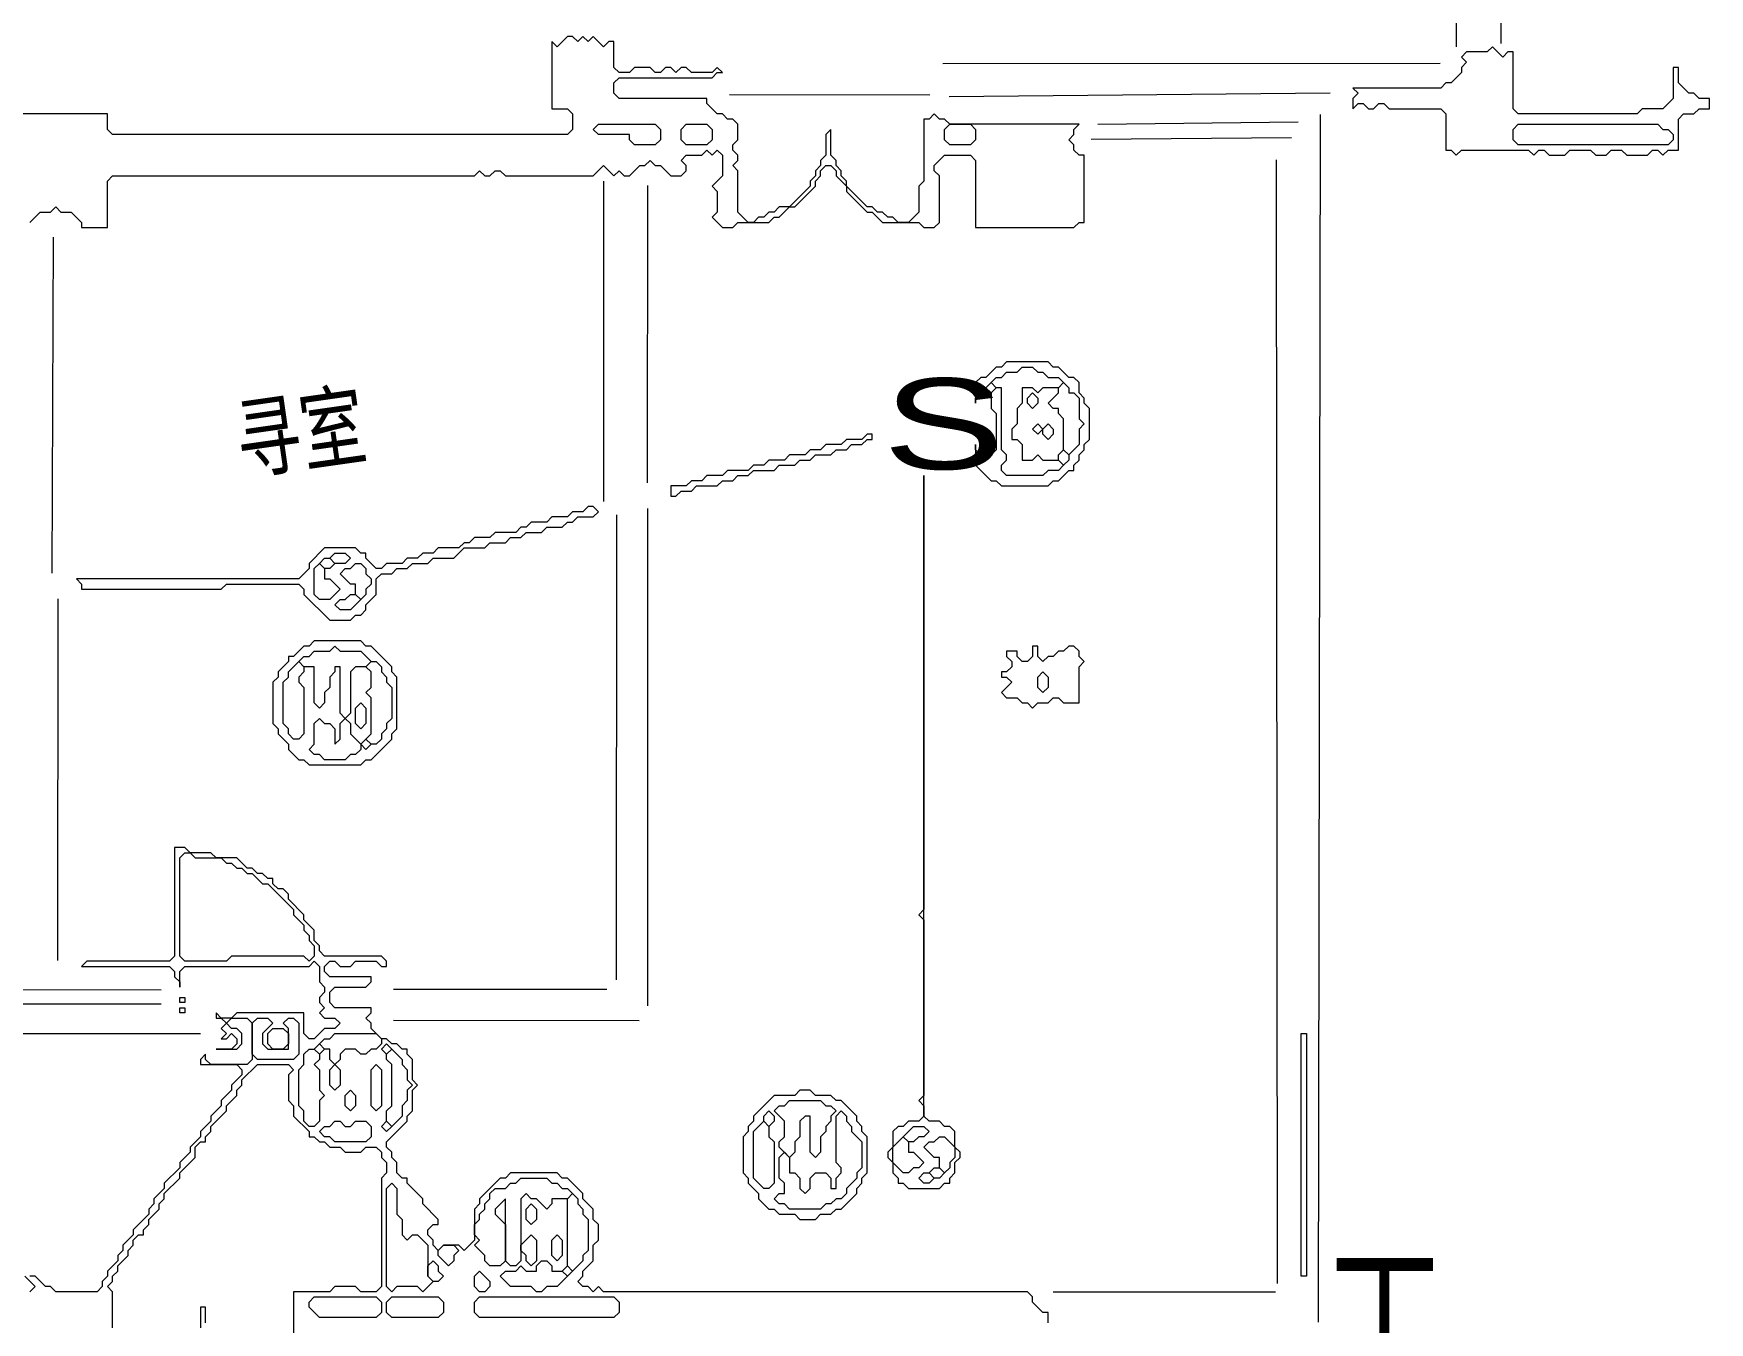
# Model space of a CAD drawing. Extents: x 12 to 2459, y 13 to 1740.
# Drawn here: x 1659.7 to 1984, y 1095.1 to 1344.6 of the extents above; entities that cross this region are included whole.
import ezdxf

# ---------------------------------------------------------------- set-up
doc = ezdxf.new("R2010")
doc.units = 0
for name, color, linetype, lineweight in [('OCR_TEXT', 6, 'Continuous', 0), ('TRACE_CURVE', 6, 'Continuous', 0), ('TRACE_STRAIGHT', 5, 'Continuous', 0), ('TRACE_TEXT_SYMBOL', 6, 'Continuous', 0)]:
    doc.layers.add(name, color=color, linetype=linetype, lineweight=lineweight)
doc.styles.add('wqy-unicode', font='wqy-unicode.lff')

msp = doc.modelspace()

# ---------------------------------------------------------------- linework, layer by layer
at = {"layer": 'TRACE_CURVE', "color": 6}
for points in [[(1832, 1259), (1832, 1175), (1831, 1174), (1832, 1173), (1832, 1139), (1831, 1138), (1832, 1137), (1832, 1135), (1831, 1134), (1829, 1134), (1828, 1133), (1827, 1133), (1826, 1132), (1826, 1129), (1825, 1128), (1825, 1127), (1826, 1126), (1826, 1124), (1827, 1123), (1827, 1122), (1828, 1122), (1829, 1121), (1835, 1121), (1836, 1122), (1837, 1122), (1837, 1123), (1838, 1124), (1838, 1126), (1839, 1127), (1839, 1128), (1838, 1129), (1838, 1132), (1837, 1133), (1836, 1133), (1835, 1134), (1833, 1134), (1832, 1135)], [(1688, 1185), (1689, 1186), (1690, 1186), (1691, 1185), (1696, 1185), (1697, 1184), (1698, 1184), (1699, 1183), (1700, 1183), (1701, 1182), (1702, 1182), (1704, 1180), (1705, 1180), (1710, 1175), (1710, 1174), (1712, 1172), (1712, 1171), (1713, 1170), (1713, 1169), (1714, 1168), (1714, 1166), (1713, 1165), (1712, 1166), (1698, 1166), (1697, 1165), (1689, 1165), (1688, 1166)], [(1702, 1153), (1703, 1154), (1705, 1154), (1706, 1153), (1704, 1151), (1704, 1149), (1705, 1148), (1709, 1148), (1709, 1152), (1708, 1153), (1709, 1154), (1710, 1154), (1711, 1153), (1711, 1147), (1710, 1146), (1703, 1146), (1702, 1147)], [(1705, 1151), (1706, 1152), (1708, 1152), (1709, 1151), (1709, 1149), (1708, 1148), (1706, 1148), (1705, 1149)], [(1714, 1148), (1715, 1149), (1716, 1148), (1715, 1147)], [(1717, 1150), (1718, 1151), (1726, 1151), (1727, 1150), (1727, 1149), (1726, 1148), (1725, 1148), (1724, 1147), (1723, 1147), (1722, 1148), (1720, 1148), (1719, 1147), (1719, 1146), (1718, 1145), (1717, 1146), (1717, 1148), (1716, 1148), (1715, 1149), (1716, 1150)], [(1727, 1148), (1728, 1149), (1729, 1148), (1728, 1147)], [(1712, 1147), (1713, 1148), (1714, 1148), (1715, 1147), (1715, 1146), (1714, 1145), (1715, 1144), (1715, 1140), (1716, 1139), (1715, 1138), (1715, 1134), (1714, 1133), (1713, 1133), (1712, 1134), (1712, 1136), (1711, 1137), (1711, 1144), (1712, 1145)], [(1717, 1144), (1718, 1145), (1719, 1144), (1719, 1141), (1718, 1140), (1717, 1141)], [(1725, 1144), (1726, 1145), (1727, 1144), (1727, 1137), (1726, 1136), (1725, 1137)], [(1728, 1147), (1729, 1148), (1731, 1146), (1731, 1145), (1732, 1144), (1732, 1142), (1733, 1141), (1732, 1140), (1732, 1138), (1731, 1137), (1731, 1135), (1729, 1133), (1728, 1134), (1728, 1136), (1729, 1137), (1729, 1145), (1728, 1146)], [(1720, 1139), (1721, 1140), (1722, 1139), (1722, 1137), (1721, 1136), (1720, 1137)], [(1717, 1133), (1718, 1134), (1719, 1134), (1720, 1133), (1721, 1133), (1722, 1134), (1724, 1134), (1725, 1133), (1725, 1131), (1724, 1130), (1718, 1130), (1717, 1131), (1716, 1131), (1715, 1132), (1716, 1133)], [(1727, 1133), (1728, 1134), (1729, 1133), (1728, 1132)], [(1830, 1133), (1832, 1133), (1833, 1132), (1832, 1131), (1831, 1131), (1830, 1130), (1829, 1130), (1828, 1131)], [(1828, 1131), (1829, 1130), (1829, 1128), (1830, 1128), (1832, 1126), (1831, 1125), (1830, 1125), (1829, 1124), (1828, 1124), (1826, 1126), (1826, 1129)], [(1834, 1130), (1835, 1131), (1836, 1131), (1838, 1129), (1838, 1127), (1837, 1126), (1837, 1125), (1836, 1124), (1835, 1125), (1835, 1127), (1834, 1127), (1832, 1129), (1833, 1130)], [(1753, 1122), (1754, 1123), (1759, 1123), (1760, 1122), (1761, 1122), (1762, 1121), (1763, 1121), (1764, 1120), (1763, 1119), (1760, 1119), (1760, 1118), (1759, 1117), (1757, 1119), (1756, 1119), (1755, 1120), (1754, 1119), (1754, 1107), (1753, 1106), (1752, 1106), (1751, 1107), (1751, 1119), (1749, 1117), (1749, 1116), (1751, 1114), (1751, 1107), (1750, 1106), (1748, 1106), (1747, 1107), (1747, 1108), (1745, 1110), (1746, 1111), (1745, 1112), (1745, 1114), (1746, 1115), (1746, 1116), (1747, 1117), (1747, 1118), (1748, 1119), (1748, 1120), (1749, 1121), (1751, 1121), (1752, 1122)], [(1831, 1123), (1832, 1124), (1833, 1124), (1834, 1123), (1833, 1122), (1832, 1122)], [(1833, 1124), (1834, 1125), (1835, 1125), (1836, 1124), (1835, 1123), (1834, 1123)], [(1728, 1121), (1729, 1122), (1730, 1121), (1730, 1116), (1731, 1115), (1731, 1112), (1732, 1111), (1733, 1112), (1734, 1112), (1736, 1110), (1736, 1104), (1737, 1103), (1735, 1101), (1734, 1102), (1730, 1102), (1729, 1101), (1728, 1102)], [(1763, 1119), (1764, 1120), (1765, 1119), (1765, 1118), (1766, 1117), (1766, 1116), (1767, 1115), (1767, 1109), (1766, 1108), (1766, 1107), (1764, 1105), (1763, 1106)], [(1755, 1117), (1756, 1118), (1757, 1117), (1757, 1115), (1756, 1114), (1755, 1115)], [(1738, 1109), (1739, 1110), (1741, 1110), (1742, 1109), (1741, 1108), (1741, 1107), (1740, 1106), (1738, 1108)], [(1756, 1112), (1757, 1111), (1757, 1107), (1756, 1106), (1755, 1107), (1755, 1108), (1754, 1109), (1754, 1110)], [(1760, 1111), (1761, 1112), (1762, 1111), (1762, 1108), (1761, 1107), (1760, 1108)], [(1736, 1106), (1737, 1107), (1738, 1106), (1738, 1105), (1739, 1104), (1738, 1103), (1737, 1103), (1736, 1104)], [(1757, 1106), (1758, 1107), (1759, 1107), (1760, 1106), (1760, 1105), (1762, 1105), (1763, 1104), (1761, 1102), (1759, 1102), (1758, 1101), (1757, 1101), (1756, 1102), (1752, 1102), (1750, 1104), (1751, 1105), (1753, 1105), (1754, 1106), (1755, 1105), (1757, 1105)], [(1762, 1105), (1763, 1106), (1764, 1105), (1763, 1104)], [(1745, 1104), (1746, 1105), (1748, 1103), (1748, 1102), (1747, 1101), (1746, 1101), (1745, 1102)], [(1713, 1099), (1714, 1100), (1726, 1100), (1727, 1099), (1727, 1097), (1726, 1096), (1715, 1096), (1713, 1098)], [(1728, 1099), (1729, 1100), (1738, 1100), (1739, 1099), (1739, 1097), (1738, 1096), (1729, 1096), (1728, 1097)], [(1745, 1099), (1746, 1100), (1772, 1100), (1773, 1099), (1773, 1097), (1772, 1096), (1746, 1096), (1745, 1097)]]:
    msp.add_lwpolyline(points, close=True, dxfattribs=at)
for points in [[(1687, 1187), (1687, 1166), (1686, 1165), (1670, 1165), (1669, 1164), (1686, 1164), (1687, 1163), (1687, 1162), (1688, 1161), (1688, 1160), (1688, 1163), (1689, 1164), (1713, 1164), (1714, 1165), (1715, 1164), (1715, 1161), (1716, 1160), (1716, 1159), (1715, 1158), (1715, 1157), (1716, 1156), (1715, 1155), (1716, 1154), (1718, 1154), (1719, 1153), (1718, 1152), (1716, 1152), (1714, 1150), (1713, 1150), (1712, 1151), (1712, 1155), (1699, 1155), (1698, 1154), (1696, 1154), (1695, 1155), (1695, 1154), (1696, 1154), (1697, 1153), (1696, 1152), (1697, 1151), (1696, 1150), (1697, 1150), (1698, 1151), (1699, 1150), (1699, 1149), (1698, 1148), (1695, 1148), (1699, 1148), (1700, 1149), (1700, 1151), (1699, 1152), (1698, 1152), (1697, 1153), (1698, 1154), (1701, 1154), (1702, 1153), (1702, 1146), (1701, 1145), (1694, 1145), (1693, 1146), (1693, 1147), (1692, 1146), (1692, 1145), (1699, 1145)], [(1725, 1155), (1725, 1156), (1718, 1156), (1717, 1157), (1717, 1159), (1718, 1160), (1724, 1160), (1725, 1161), (1725, 1162), (1717, 1162), (1716, 1163), (1716, 1164), (1717, 1165), (1718, 1165), (1719, 1164), (1721, 1164), (1722, 1165), (1726, 1165), (1727, 1164), (1728, 1164), (1728, 1165), (1727, 1166), (1716, 1166), (1715, 1167), (1715, 1168), (1714, 1169), (1714, 1171), (1712, 1173), (1712, 1174), (1709, 1177), (1709, 1178), (1708, 1179), (1707, 1179), (1706, 1180), (1706, 1181), (1705, 1181), (1704, 1182), (1703, 1182), (1702, 1183), (1701, 1183), (1699, 1185), (1695, 1185), (1694, 1186), (1690, 1186), (1689, 1187), (1687, 1187)], [(1768, 1101), (1767, 1102), (1766, 1102), (1765, 1103), (1766, 1104), (1766, 1105), (1768, 1107), (1768, 1110), (1769, 1111), (1769, 1114), (1768, 1115), (1768, 1117), (1766, 1119), (1766, 1120), (1763, 1123), (1762, 1123), (1761, 1124), (1752, 1124), (1751, 1123), (1750, 1123), (1746, 1119), (1746, 1118), (1745, 1117), (1745, 1111), (1743, 1109), (1742, 1110), (1739, 1110), (1738, 1109), (1737, 1110), (1737, 1111), (1736, 1112), (1736, 1113), (1737, 1114), (1738, 1114), (1738, 1115), (1735, 1118), (1735, 1119), (1732, 1122), (1732, 1123), (1731, 1123), (1730, 1124), (1730, 1126), (1729, 1127), (1729, 1128), (1728, 1129), (1728, 1130), (1732, 1134), (1732, 1135), (1733, 1136), (1733, 1140), (1734, 1141), (1733, 1142), (1733, 1146), (1732, 1147), (1732, 1148), (1731, 1148), (1730, 1149), (1729, 1149), (1728, 1150), (1727, 1150), (1725, 1152), (1725, 1153), (1724, 1154), (1725, 1155)], [(1699, 1145), (1700, 1144), (1700, 1143), (1698, 1141), (1698, 1140), (1696, 1138), (1696, 1137), (1694, 1135), (1694, 1134), (1692, 1132), (1692, 1131), (1690, 1129), (1690, 1128), (1688, 1126), (1688, 1125), (1685, 1122), (1685, 1121), (1683, 1119), (1683, 1118), (1682, 1117), (1682, 1116), (1679, 1113), (1679, 1112), (1677, 1110), (1677, 1109), (1676, 1108), (1676, 1107), (1674, 1105), (1674, 1104), (1673, 1103), (1673, 1102), (1672, 1101), (1664, 1101), (1663, 1102), (1662, 1102), (1660, 1104), (1659, 1104)], [(1675, 1104), (1676, 1105), (1676, 1106), (1678, 1108), (1678, 1109), (1679, 1110), (1679, 1111), (1680, 1112), (1681, 1112), (1681, 1113), (1682, 1114), (1682, 1115), (1684, 1117), (1684, 1118), (1685, 1119), (1685, 1120), (1688, 1123), (1688, 1124), (1691, 1127), (1691, 1129), (1692, 1130), (1693, 1130), (1693, 1131), (1694, 1132), (1694, 1133), (1697, 1136), (1697, 1137), (1699, 1139), (1699, 1140), (1700, 1141), (1700, 1142), (1703, 1145)], [(1703, 1145), (1709, 1145), (1710, 1144), (1709, 1143), (1709, 1138), (1710, 1137), (1710, 1135), (1713, 1132), (1713, 1131), (1714, 1131), (1715, 1130), (1716, 1130), (1717, 1129), (1719, 1129), (1720, 1128), (1723, 1128), (1724, 1129), (1726, 1129), (1727, 1128), (1727, 1127), (1728, 1126), (1728, 1124), (1727, 1123), (1727, 1102), (1726, 1101), (1723, 1101), (1722, 1102), (1718, 1102), (1717, 1101), (1710, 1101), (1710, 1089)], [(1658, 1104), (1660, 1102), (1659, 1101)], [(1675, 1094), (1675, 1101), (1674, 1102), (1675, 1103), (1675, 1104)], [(1856, 1095), (1856, 1097), (1855, 1097), (1853, 1099), (1853, 1100), (1852, 1101), (1770, 1101), (1769, 1102), (1768, 1101)], [(1693, 1095), (1693, 1098), (1692, 1098), (1692, 1094)]]:
    msp.add_lwpolyline(points, dxfattribs=at)
at = {"layer": 'TRACE_STRAIGHT', "color": 5}
for p, q in [((1935, 1536), (1935, 1342)), ((1943.6, 1535.12), (1943.6, 1342.62)), ((1835.62, 1338.76), (1931.87, 1338.8)), ((1836.85, 1332.35), (1910.62, 1333.07)), ((1794.38, 1332.74), (1833.13, 1332.72)), ((1865.62, 1327), (1904.38, 1327.49)), ((1908.36, 1095.12), (1908.7, 1328.88)), ((1864.37, 1324.1), (1903.13, 1324.46)), ((1900.12, 1320.12), (1900.36, 1102.62)), ((1770, 1316), (1770, 1254)), ((1778.53, 1257.62), (1778.59, 1315.12)), ((1663.3, 1240.13), (1663.58, 1305.14)), ((1778.54, 1156.37), (1778.56, 1252.62)), ((1772.5, 1161.37), (1772.54, 1251.37)), ((1664.42, 1165.12), (1664.47, 1235.12)), ((1640.62, 1159.54), (1684.37, 1159.47)), ((1729.37, 1159.59), (1770.63, 1159.55)), ((1640.63, 1156.74), (1684.38, 1156.73)), ((1729.37, 1153.6), (1776.88, 1153.54)), ((1652, 1151), (1692, 1151)), ((1857, 1101), (1900, 1101))]:
    msp.add_line(p, q, dxfattribs=at)
at = {"layer": 'TRACE_TEXT_SYMBOL', "color": 6}
for points in [[(1763, 1344), (1761, 1342), (1760, 1343), (1760, 1330), (1763, 1330), (1764, 1329), (1764, 1326), (1763, 1325), (1675, 1325), (1674, 1326), (1674, 1329), (1653, 1329)], [(1795, 1328), (1794, 1328), (1793, 1329), (1792, 1329), (1790, 1331), (1790, 1332), (1773, 1332), (1772, 1333), (1772, 1335), (1773, 1336), (1791, 1336), (1792, 1337), (1793, 1337), (1792, 1338), (1791, 1337), (1787, 1337), (1786, 1338), (1785, 1338), (1784, 1337), (1783, 1338), (1782, 1338), (1781, 1337), (1780, 1337), (1779, 1338), (1776, 1338), (1775, 1337), (1773, 1337), (1772, 1338), (1772, 1343), (1771, 1343), (1770, 1342), (1768, 1344), (1767, 1343), (1766, 1344), (1765, 1343), (1764, 1344), (1763, 1344)], [(1942, 1342), (1941, 1341), (1937, 1341), (1936, 1340), (1937, 1339), (1936, 1338), (1936, 1337), (1934, 1335), (1933, 1335), (1932, 1334), (1915, 1334), (1916, 1333), (1915, 1332), (1915, 1330), (1916, 1331), (1917, 1331), (1918, 1330), (1919, 1330), (1920, 1331), (1921, 1331), (1922, 1330), (1932, 1330), (1933, 1329), (1933, 1322), (1934, 1322), (1935, 1321), (1936, 1322), (1949, 1322), (1950, 1321), (1951, 1322), (1952, 1322), (1953, 1321), (1956, 1321), (1957, 1322), (1961, 1322), (1962, 1321), (1964, 1321), (1965, 1322), (1967, 1322), (1968, 1321), (1972, 1321), (1973, 1322), (1974, 1322), (1975, 1321), (1976, 1322), (1978, 1322), (1978, 1328), (1979, 1329), (1981, 1329), (1982, 1330), (1984, 1330), (1984, 1332), (1982, 1332), (1981, 1333), (1980, 1333), (1978, 1335), (1978, 1338), (1977, 1338), (1977, 1332), (1975, 1330), (1971, 1330), (1970, 1329), (1947, 1329), (1946, 1330)], [(1946, 1330), (1946, 1341), (1945, 1341), (1944, 1340), (1942, 1342)], [(1842, 1320), (1842, 1307), (1861, 1307), (1862, 1308), (1863, 1308), (1863, 1321), (1862, 1321), (1861, 1322), (1861, 1323), (1860, 1324), (1861, 1325), (1861, 1326), (1862, 1327), (1837, 1327), (1836, 1328), (1835, 1328), (1834, 1329), (1833, 1328), (1832, 1328), (1832, 1316), (1831, 1315), (1831, 1310), (1829, 1308), (1827, 1308), (1826, 1309), (1825, 1309), (1824, 1310), (1823, 1310), (1822, 1311), (1821, 1311), (1817, 1315), (1817, 1316), (1816, 1317), (1816, 1318), (1815, 1319), (1815, 1320), (1814, 1321), (1814, 1326), (1813, 1325), (1813, 1321), (1812, 1320), (1812, 1319), (1811, 1318), (1811, 1317), (1810, 1316), (1810, 1315), (1806, 1311), (1804, 1311), (1803, 1310), (1802, 1310), (1801, 1309), (1800, 1309), (1799, 1308), (1798, 1308), (1796, 1310), (1796, 1318), (1795, 1319), (1796, 1320), (1796, 1321), (1795, 1322), (1795, 1323), (1796, 1324), (1796, 1327), (1795, 1328)], [(1746, 1318), (1747, 1317), (1748, 1317), (1749, 1318), (1750, 1318), (1751, 1317), (1768, 1317), (1770, 1319), (1772, 1317), (1773, 1318), (1774, 1317), (1775, 1317), (1777, 1319), (1778, 1319), (1779, 1320), (1780, 1319), (1781, 1319), (1783, 1317), (1785, 1317), (1786, 1318), (1786, 1319), (1785, 1320), (1786, 1321), (1789, 1321), (1790, 1322), (1791, 1321), (1792, 1322), (1793, 1321), (1793, 1317), (1791, 1315), (1792, 1314), (1792, 1310), (1791, 1309), (1793, 1307), (1795, 1307), (1796, 1308), (1802, 1308), (1803, 1309), (1804, 1309), (1806, 1311), (1807, 1311), (1811, 1315), (1811, 1316), (1812, 1317), (1812, 1318), (1813, 1319), (1814, 1319), (1815, 1318), (1815, 1317), (1817, 1315), (1817, 1314), (1821, 1310), (1822, 1310), (1824, 1308), (1831, 1308), (1832, 1307), (1834, 1307), (1835, 1308), (1835, 1317), (1834, 1318), (1834, 1319), (1836, 1321), (1841, 1321), (1842, 1320)], [(1659, 1308), (1661, 1310), (1663, 1310), (1664, 1311), (1665, 1310), (1667, 1310), (1669, 1308), (1669, 1307), (1674, 1307), (1674, 1316), (1675, 1317), (1745, 1317), (1746, 1318)], [(1767, 1253), (1766, 1252), (1764, 1252), (1763, 1251), (1760, 1251), (1759, 1250), (1756, 1250), (1755, 1249), (1754, 1249), (1753, 1248), (1749, 1248), (1748, 1247), (1745, 1247), (1744, 1246), (1743, 1246), (1742, 1245), (1738, 1245), (1737, 1244), (1735, 1244), (1734, 1243), (1732, 1243), (1731, 1242), (1728, 1242), (1727, 1241), (1726, 1241), (1724, 1243), (1724, 1244), (1723, 1244), (1722, 1245), (1716, 1245), (1713, 1242), (1713, 1241), (1711, 1239), (1668, 1239), (1669, 1238), (1669, 1237), (1696, 1237), (1697, 1238), (1711, 1238), (1712, 1237), (1712, 1236), (1717, 1231), (1721, 1231), (1722, 1232), (1723, 1232), (1724, 1233), (1724, 1234), (1726, 1236), (1726, 1239), (1727, 1240), (1729, 1240), (1730, 1241), (1732, 1241), (1733, 1242), (1736, 1242), (1737, 1243), (1741, 1243), (1743, 1245), (1747, 1245), (1748, 1246), (1751, 1246), (1752, 1247), (1754, 1247), (1755, 1248)], [(1755, 1248), (1758, 1248), (1759, 1249), (1762, 1249), (1763, 1250), (1764, 1250), (1765, 1251), (1768, 1251), (1769, 1252), (1768, 1253), (1767, 1253)]]:
    msp.add_lwpolyline(points, dxfattribs=at)
for points in [[(1768, 1326), (1769, 1327), (1780, 1327), (1781, 1326), (1781, 1324), (1780, 1323), (1776, 1323), (1775, 1324), (1775, 1325), (1769, 1325)], [(1785, 1326), (1786, 1327), (1790, 1327), (1791, 1326), (1791, 1324), (1790, 1323), (1786, 1323), (1785, 1324)], [(1836, 1326), (1837, 1327), (1841, 1327), (1842, 1326), (1842, 1324), (1841, 1323), (1837, 1323), (1836, 1324)], [(1946, 1326), (1947, 1327), (1974, 1327), (1975, 1326), (1976, 1326), (1977, 1325), (1977, 1324), (1976, 1323), (1947, 1323), (1946, 1324)], [(1848, 1281), (1847, 1280), (1846, 1280), (1844, 1278), (1843, 1278), (1842, 1277), (1842, 1273), (1842, 1274), (1844, 1276), (1845, 1275), (1845, 1272), (1846, 1271), (1846, 1264), (1844, 1262), (1842, 1264), (1842, 1265), (1842, 1261), (1845, 1258), (1846, 1258), (1847, 1257), (1856, 1257), (1857, 1258), (1858, 1258), (1860, 1260), (1861, 1260), (1861, 1261), (1862, 1262), (1862, 1263), (1863, 1264), (1863, 1265), (1864, 1266), (1864, 1272), (1863, 1273), (1863, 1274), (1862, 1275), (1862, 1277), (1861, 1278), (1860, 1278), (1858, 1280), (1857, 1280), (1856, 1281)], [(1850, 1279), (1851, 1280), (1853, 1280), (1854, 1279), (1855, 1279), (1856, 1278), (1858, 1278), (1859, 1277), (1858, 1276), (1855, 1276), (1854, 1275), (1853, 1276), (1851, 1276), (1851, 1273), (1850, 1272), (1850, 1269), (1849, 1268), (1849, 1266), (1850, 1266), (1851, 1265), (1851, 1262), (1853, 1262), (1854, 1263), (1855, 1262), (1858, 1262), (1859, 1261), (1858, 1260), (1856, 1260), (1855, 1259), (1848, 1259), (1847, 1260), (1847, 1261), (1848, 1262), (1848, 1263), (1847, 1264), (1847, 1276), (1846, 1276), (1845, 1277), (1846, 1278), (1847, 1278), (1848, 1279)], [(1844, 1276), (1845, 1277), (1846, 1276), (1845, 1275)], [(1852, 1274), (1853, 1275), (1854, 1274), (1854, 1273), (1853, 1272), (1852, 1273)], [(1858, 1276), (1859, 1277), (1860, 1276), (1860, 1275), (1861, 1275), (1862, 1274), (1862, 1270), (1863, 1269), (1862, 1268), (1862, 1265), (1860, 1263), (1859, 1264), (1859, 1270), (1858, 1271), (1858, 1272), (1857, 1272), (1856, 1273), (1858, 1275)], [(1853, 1268), (1854, 1269), (1855, 1268), (1854, 1267)], [(1855, 1268), (1856, 1269), (1857, 1268), (1857, 1267), (1856, 1266), (1855, 1267)], [(1821, 1267), (1820, 1266), (1817, 1266), (1816, 1265), (1813, 1265), (1812, 1264), (1810, 1264), (1809, 1263), (1806, 1263), (1805, 1262), (1802, 1262), (1801, 1261), (1799, 1261), (1798, 1260), (1794, 1260), (1793, 1259), (1790, 1259), (1789, 1258), (1787, 1258), (1786, 1257), (1783, 1257), (1783, 1255), (1784, 1255), (1785, 1256), (1787, 1256), (1788, 1257), (1792, 1257), (1793, 1258), (1795, 1258), (1796, 1259), (1798, 1259), (1799, 1260), (1803, 1260), (1804, 1261), (1807, 1261), (1808, 1262), (1810, 1262), (1811, 1263), (1814, 1263), (1815, 1264), (1817, 1264), (1818, 1265), (1820, 1265), (1821, 1266), (1822, 1266), (1822, 1267)], [(1858, 1263), (1859, 1264), (1860, 1263), (1860, 1262), (1859, 1261), (1858, 1262)], [(1715, 1242), (1716, 1243), (1717, 1243), (1718, 1242), (1717, 1241), (1716, 1241)], [(1717, 1243), (1718, 1244), (1720, 1244), (1721, 1243), (1720, 1242), (1718, 1242)], [(1714, 1241), (1715, 1242), (1716, 1241), (1716, 1239), (1717, 1239), (1719, 1237), (1717, 1235), (1715, 1235), (1714, 1236)], [(1721, 1241), (1722, 1242), (1723, 1242), (1724, 1241), (1724, 1240), (1725, 1239), (1725, 1238), (1724, 1237), (1724, 1236), (1723, 1235), (1722, 1236), (1722, 1238), (1721, 1238), (1719, 1240), (1720, 1241)], [(1720, 1235), (1721, 1236), (1722, 1236), (1723, 1235), (1721, 1233), (1719, 1233), (1718, 1234), (1719, 1235)], [(1714, 1227), (1713, 1226), (1712, 1226), (1710, 1224), (1709, 1224), (1709, 1223), (1707, 1221), (1707, 1220), (1706, 1219), (1706, 1211), (1707, 1210), (1707, 1209), (1709, 1207), (1709, 1206), (1711, 1204), (1712, 1204), (1713, 1203), (1723, 1203), (1724, 1204), (1725, 1204), (1729, 1208), (1729, 1209), (1730, 1210), (1730, 1220), (1729, 1221), (1729, 1222), (1725, 1226), (1724, 1226), (1723, 1227)], [(1717, 1225), (1718, 1226), (1719, 1225), (1723, 1225), (1725, 1223), (1724, 1222), (1722, 1222), (1721, 1221), (1721, 1213), (1720, 1212), (1719, 1213), (1719, 1222), (1718, 1222), (1718, 1221), (1717, 1220), (1717, 1218), (1716, 1217), (1716, 1215), (1715, 1214), (1714, 1215), (1714, 1222), (1712, 1222), (1711, 1223), (1712, 1224), (1713, 1224), (1714, 1225)], [(1853, 1226), (1853, 1224), (1852, 1223), (1851, 1223), (1850, 1224), (1850, 1225), (1848, 1225), (1848, 1224), (1849, 1223), (1849, 1222), (1848, 1221), (1847, 1221), (1847, 1220), (1848, 1220), (1849, 1219), (1847, 1217), (1848, 1216), (1850, 1216), (1851, 1215), (1852, 1215), (1853, 1214), (1854, 1215), (1856, 1215), (1857, 1216), (1858, 1216), (1859, 1215), (1862, 1215), (1862, 1222), (1863, 1223), (1862, 1224), (1862, 1225), (1861, 1226), (1860, 1226), (1859, 1225), (1858, 1225), (1857, 1224), (1856, 1224), (1855, 1223), (1854, 1224), (1854, 1226)], [(1711, 1223), (1712, 1222), (1712, 1221), (1711, 1220), (1711, 1219), (1712, 1218), (1712, 1209), (1711, 1208), (1710, 1208), (1709, 1209), (1709, 1210), (1708, 1211), (1708, 1219), (1709, 1220), (1709, 1221)], [(1724, 1222), (1725, 1223), (1726, 1223), (1727, 1222), (1727, 1221), (1728, 1220), (1728, 1219), (1729, 1218), (1729, 1212), (1728, 1211), (1728, 1210), (1727, 1209), (1727, 1208), (1726, 1207), (1725, 1207), (1724, 1208), (1725, 1209), (1725, 1216), (1724, 1217), (1725, 1218), (1725, 1221)], [(1854, 1220), (1855, 1221), (1856, 1220), (1856, 1218), (1855, 1217), (1854, 1218)], [(1722, 1214), (1723, 1215), (1724, 1214), (1724, 1211), (1723, 1210), (1722, 1211)], [(1714, 1211), (1715, 1212), (1716, 1211), (1717, 1211), (1718, 1210), (1718, 1207), (1719, 1208), (1719, 1211), (1720, 1212), (1721, 1211), (1721, 1209), (1723, 1207), (1723, 1206), (1722, 1205), (1721, 1205), (1720, 1204), (1716, 1204), (1715, 1205), (1714, 1205), (1713, 1206), (1714, 1207)], [(1723, 1207), (1724, 1208), (1725, 1207), (1724, 1206)], [(1688, 1158), (1689, 1158), (1689, 1157), (1688, 1157)], [(1688, 1156), (1689, 1156), (1689, 1155), (1688, 1155)], [(1905, 1151), (1906, 1151), (1906, 1104), (1905, 1104)], [(1808, 1140), (1807, 1139), (1803, 1139), (1799, 1135), (1799, 1134), (1798, 1133), (1798, 1132), (1797, 1131), (1797, 1124), (1798, 1123), (1798, 1122), (1800, 1120), (1800, 1119), (1802, 1117), (1803, 1117), (1804, 1116), (1807, 1116), (1808, 1115), (1811, 1115), (1812, 1116), (1814, 1116), (1815, 1117), (1816, 1117), (1819, 1120), (1819, 1121), (1820, 1122), (1820, 1123), (1821, 1124), (1821, 1131), (1820, 1132), (1820, 1133), (1819, 1134), (1819, 1135), (1816, 1138), (1815, 1138), (1814, 1139), (1811, 1139), (1810, 1140)], [(1801, 1135), (1802, 1136), (1803, 1135), (1803, 1134), (1802, 1133), (1801, 1134)], [(1805, 1137), (1806, 1138), (1812, 1138), (1813, 1137), (1814, 1137), (1815, 1136), (1814, 1135), (1814, 1134), (1813, 1133), (1813, 1132), (1812, 1131), (1812, 1128), (1811, 1127), (1810, 1128), (1810, 1135), (1809, 1135), (1808, 1134), (1808, 1131), (1807, 1130), (1807, 1128), (1806, 1127), (1804, 1129), (1804, 1130), (1805, 1131), (1805, 1134), (1803, 1136), (1804, 1137)], [(1815, 1135), (1816, 1136), (1817, 1135), (1817, 1134), (1818, 1133), (1818, 1132), (1820, 1130), (1820, 1125), (1819, 1124), (1819, 1123), (1817, 1121), (1817, 1120), (1816, 1119), (1815, 1119), (1814, 1118), (1813, 1118), (1812, 1117), (1806, 1117), (1805, 1118), (1804, 1118), (1803, 1119), (1804, 1120), (1805, 1120), (1805, 1122), (1804, 1123), (1804, 1127), (1805, 1128), (1806, 1127), (1806, 1124), (1807, 1124), (1808, 1123), (1808, 1121), (1809, 1120), (1810, 1121), (1810, 1123), (1811, 1124), (1813, 1124), (1814, 1123), (1814, 1121), (1815, 1121), (1815, 1123), (1816, 1124), (1816, 1125), (1815, 1126)], [(1801, 1134), (1802, 1133), (1802, 1131), (1803, 1130), (1803, 1122), (1802, 1121), (1801, 1121), (1799, 1123), (1799, 1132)]]:
    msp.add_lwpolyline(points, close=True, dxfattribs=at)

# ---------------------------------------------------------------- texts
at = {"layer": 'OCR_TEXT', "color": 6, "style": 'wqy-unicode'}
for s, height, width, p in [('S', 17.59, 1.499713, (1824, 1260.23)), ('工', 23.8, 0.72, (1909.45, 1083.96))]:
    msp.add_text(s, height=height, dxfattribs=dict(at, width=width)).set_placement(p)
at = {"layer": 'OCR_TEXT', "color": 6, "style": 'wqy-unicode', "width": 0.72}
msp.add_text('寻室', height=12.752, rotation=8.1301, dxfattribs=at).set_placement((1699.83, 1259.31))

doc.saveas('drawing.dxf')
